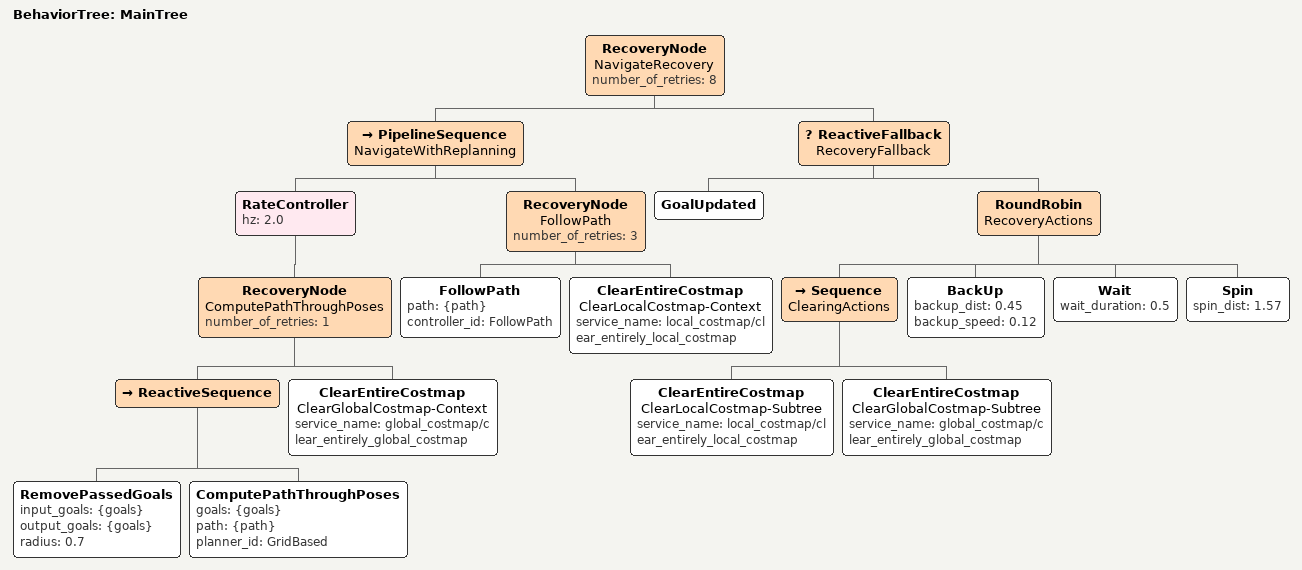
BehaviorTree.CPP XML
<?xml version="1.0" encoding="UTF-8"?>
<root main_tree_to_execute="MainTree">
  <BehaviorTree ID="MainTree">
    <!-- 多目标点导航同样采用先后退脱困、再重规划的恢复顺序。 -->
    <RecoveryNode name="NavigateRecovery" number_of_retries="8">
      <PipelineSequence name="NavigateWithReplanning">
        <RateController hz="2.0">
          <RecoveryNode name="ComputePathThroughPoses" number_of_retries="1">
            <ReactiveSequence>
              <RemovePassedGoals input_goals="{goals}" output_goals="{goals}" radius="0.7"/>
              <ComputePathThroughPoses goals="{goals}" path="{path}" planner_id="GridBased"/>
            </ReactiveSequence>
            <ClearEntireCostmap name="ClearGlobalCostmap-Context" service_name="global_costmap/clear_entirely_global_costmap"/>
          </RecoveryNode>
        </RateController>
        <RecoveryNode name="FollowPath" number_of_retries="3">
          <FollowPath path="{path}" controller_id="FollowPath"/>
          <ClearEntireCostmap name="ClearLocalCostmap-Context" service_name="local_costmap/clear_entirely_local_costmap"/>
        </RecoveryNode>
      </PipelineSequence>
      <ReactiveFallback name="RecoveryFallback">
        <GoalUpdated/>
        <RoundRobin name="RecoveryActions">
          <Sequence name="ClearingActions">
            <ClearEntireCostmap name="ClearLocalCostmap-Subtree" service_name="local_costmap/clear_entirely_local_costmap"/>
            <ClearEntireCostmap name="ClearGlobalCostmap-Subtree" service_name="global_costmap/clear_entirely_global_costmap"/>
          </Sequence>
          <BackUp backup_dist="0.45" backup_speed="0.12"/>
          <Wait wait_duration="0.5"/>
          <Spin spin_dist="1.57"/>
        </RoundRobin>
      </ReactiveFallback>
    </RecoveryNode>
  </BehaviorTree>
</root>
